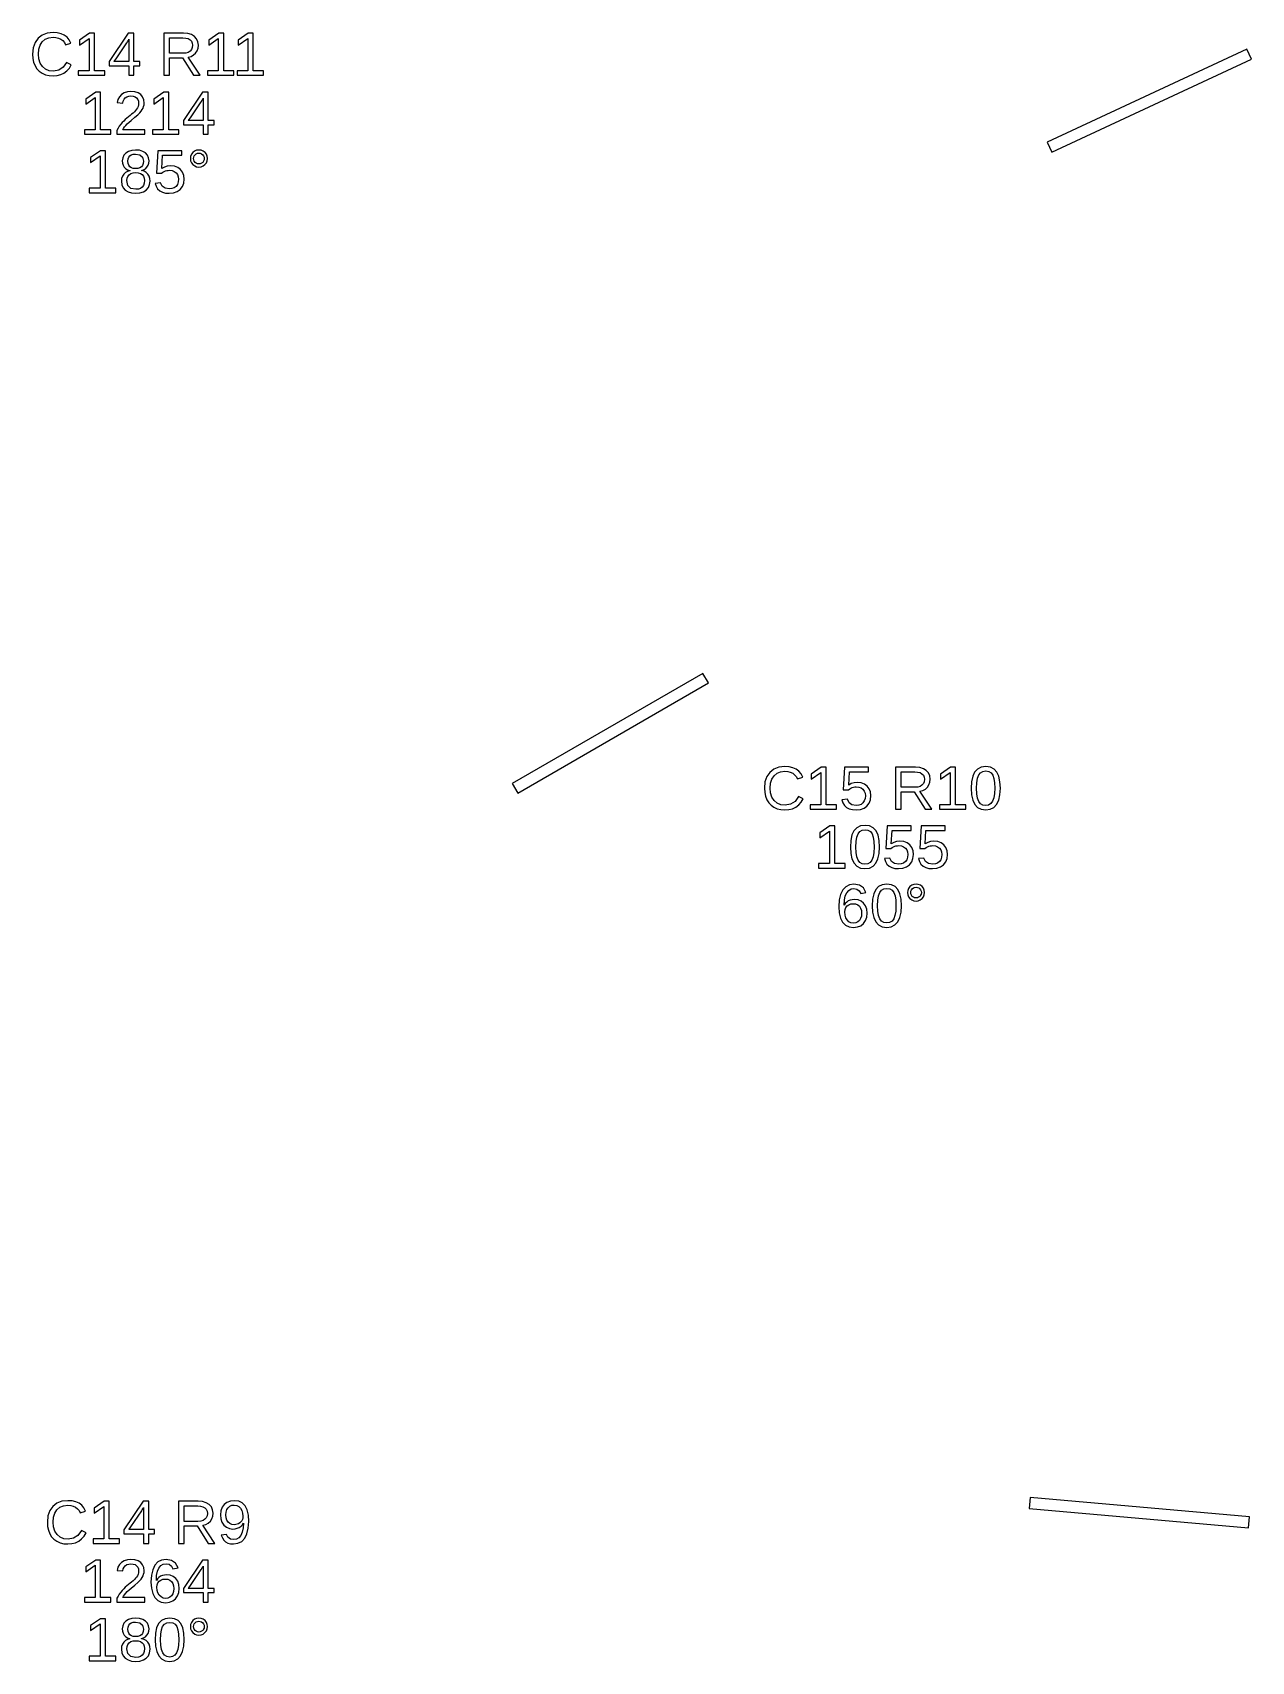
# Model space of a CAD drawing. Extents: x 195 to 2890, y 70 to 1529.
# Drawn here: x 1558.3 to 1724.3, y 881 to 1103 of the extents above; entities that cross this region are included whole.
import ezdxf

# ---------------------------------------------------------------- set-up
doc = ezdxf.new("R2010")
doc.units = 0
doc.layers.get('0').update_dxf_attribs({"linetype": 'CONTINUOUS'})

msp = doc.modelspace()

# ---------------------------------------------------------------- linework, layer by layer
for points in [[(1561.62, 1097.09), (1562.12, 1097.22), (1562.57, 1097.44), (1562.97, 1097.73), (1563.3, 1098.11), (1563.56, 1098.56), (1562.93, 1098.88), (1562.46, 1098.22), (1561.86, 1097.82), (1561.12, 1097.69), (1560.54, 1097.76), (1560.04, 1097.97), (1559.63, 1098.33), (1559.32, 1098.8), (1559.14, 1099.37), (1559.08, 1100.02), (1559.14, 1100.68), (1559.31, 1101.24), (1559.61, 1101.7), (1560.01, 1102.04), (1560.5, 1102.25), (1561.09, 1102.32), (1561.47, 1102.29), (1561.82, 1102.2), (1562.13, 1102.05), (1562.4, 1101.85), (1562.62, 1101.59), (1562.78, 1101.29), (1563.51, 1101.53), (1563.28, 1101.96), (1562.98, 1102.31), (1562.61, 1102.59), (1562.17, 1102.79), (1561.66, 1102.91), (1561.08, 1102.95), (1560.27, 1102.86), (1559.58, 1102.6), (1559.03, 1102.17), (1558.62, 1101.59), (1558.37, 1100.87), (1558.29, 1100.02), (1558.32, 1099.44), (1558.43, 1098.91), (1558.62, 1098.44), (1558.87, 1098.03), (1559.2, 1097.68), (1559.58, 1097.41), (1560.03, 1097.21), (1560.53, 1097.09), (1561.08, 1097.05)], [(1568.11, 1097.75), (1566.71, 1097.75), (1566.71, 1102.86), (1566.04, 1102.86), (1564.68, 1101.93), (1564.68, 1101.24), (1565.98, 1102.16), (1565.98, 1097.75), (1564.52, 1097.75), (1564.52, 1097.13), (1568.11, 1097.13)], [(1572.1, 1098.43), (1572.91, 1098.43), (1572.91, 1099.01), (1572.1, 1099.01), (1572.1, 1102.86), (1571.33, 1102.86), (1568.71, 1099), (1568.71, 1098.43), (1571.41, 1098.43), (1571.41, 1097.13), (1572.1, 1097.13)], [(1576.93, 1099.51), (1578.71, 1099.51), (1580.2, 1097.13), (1581.1, 1097.13), (1579.47, 1099.6), (1579.88, 1099.71), (1580.22, 1099.9), (1580.5, 1100.15), (1580.7, 1100.46), (1580.83, 1100.82), (1580.87, 1101.22), (1580.81, 1101.7), (1580.64, 1102.1), (1580.34, 1102.43), (1579.94, 1102.67), (1579.44, 1102.82), (1578.85, 1102.86), (1576.15, 1102.86), (1576.15, 1097.13), (1576.93, 1097.13)], [(1585.71, 1097.75), (1584.32, 1097.75), (1584.32, 1102.86), (1583.64, 1102.86), (1582.29, 1101.93), (1582.29, 1101.24), (1583.58, 1102.16), (1583.58, 1097.75), (1582.12, 1097.75), (1582.12, 1097.13), (1585.71, 1097.13)], [(1589.73, 1097.75), (1588.33, 1097.75), (1588.33, 1102.86), (1587.66, 1102.86), (1586.3, 1101.93), (1586.3, 1101.24), (1587.6, 1102.16), (1587.6, 1097.75), (1586.14, 1097.75), (1586.14, 1097.13), (1589.73, 1097.13)], [(1569.38, 1099.01), (1569.45, 1099.09), (1569.67, 1099.39), (1571.14, 1101.55), (1571.18, 1101.62), (1571.23, 1101.71), (1571.3, 1101.82), (1571.36, 1101.93), (1571.39, 1102), (1571.41, 1102.04), (1571.41, 1099.01)], [(1576.93, 1100.13), (1576.93, 1102.24), (1578.77, 1102.24), (1579.16, 1102.21), (1579.49, 1102.13), (1579.75, 1101.98), (1579.94, 1101.78), (1580.05, 1101.52), (1580.09, 1101.22), (1580.05, 1100.9), (1579.94, 1100.63), (1579.75, 1100.41), (1579.5, 1100.25), (1579.18, 1100.16), (1578.8, 1100.13)], [(1724.32, 1099.32), (1723.68, 1100.68), (1696.49, 1088), (1697.13, 1086.64)], [(1568.96, 1089.71), (1567.56, 1089.71), (1567.56, 1094.82), (1566.89, 1094.82), (1565.53, 1093.89), (1565.53, 1093.2), (1566.83, 1094.12), (1566.83, 1089.71), (1565.37, 1089.71), (1565.37, 1089.09), (1568.96, 1089.09)], [(1573.58, 1089.71), (1570.59, 1089.71), (1570.69, 1089.9), (1570.82, 1090.1), (1570.99, 1090.3), (1571.19, 1090.52), (1571.44, 1090.75), (1571.73, 1090.99), (1572.24, 1091.41), (1572.62, 1091.75), (1572.88, 1092.01), (1573.07, 1092.23), (1573.22, 1092.45), (1573.34, 1092.67), (1573.42, 1092.89), (1573.47, 1093.12), (1573.49, 1093.34), (1573.44, 1093.8), (1573.28, 1094.19), (1573.03, 1094.5), (1572.67, 1094.73), (1572.23, 1094.86), (1571.69, 1094.91), (1571.2, 1094.86), (1570.77, 1094.73), (1570.4, 1094.5), (1570.11, 1094.2), (1569.92, 1093.83), (1569.82, 1093.41), (1570.57, 1093.34), (1570.63, 1093.62), (1570.75, 1093.86), (1570.92, 1094.05), (1571.14, 1094.19), (1571.4, 1094.28), (1571.69, 1094.31), (1572, 1094.28), (1572.25, 1094.19), (1572.46, 1094.05), (1572.62, 1093.85), (1572.71, 1093.6), (1572.74, 1093.31), (1572.72, 1093.09), (1572.67, 1092.88), (1572.58, 1092.69), (1572.46, 1092.5), (1572.32, 1092.33), (1572.16, 1092.16), (1571.98, 1091.99), (1571.78, 1091.82), (1571.57, 1091.65), (1571.36, 1091.48), (1571.14, 1091.3), (1570.92, 1091.11), (1570.7, 1090.9), (1570.49, 1090.68), (1570.29, 1090.45), (1570.1, 1090.19), (1569.93, 1089.91), (1569.78, 1089.61), (1569.78, 1089.09), (1573.58, 1089.09)], [(1578.23, 1089.71), (1576.83, 1089.71), (1576.83, 1094.82), (1576.16, 1094.82), (1574.8, 1093.89), (1574.8, 1093.2), (1576.1, 1094.12), (1576.1, 1089.71), (1574.63, 1089.71), (1574.63, 1089.09), (1578.23, 1089.09)], [(1582.22, 1090.39), (1583.02, 1090.39), (1583.02, 1090.96), (1582.22, 1090.96), (1582.22, 1094.82), (1581.45, 1094.82), (1578.83, 1090.96), (1578.83, 1090.39), (1581.53, 1090.39), (1581.53, 1089.09), (1582.22, 1089.09)], [(1579.5, 1090.96), (1579.57, 1091.05), (1579.79, 1091.35), (1581.25, 1093.51), (1581.3, 1093.58), (1581.35, 1093.67), (1581.41, 1093.78), (1581.47, 1093.89), (1581.51, 1093.96), (1581.53, 1094), (1581.53, 1090.96)], [(1569.61, 1081.75), (1568.21, 1081.75), (1568.21, 1086.86), (1567.54, 1086.86), (1566.18, 1085.93), (1566.18, 1085.24), (1567.48, 1086.16), (1567.48, 1081.75), (1566.02, 1081.75), (1566.02, 1081.13), (1569.61, 1081.13)], [(1572.92, 1081.1), (1573.4, 1081.25), (1573.78, 1081.49), (1574.06, 1081.83), (1574.23, 1082.24), (1574.29, 1082.73), (1574.25, 1083.09), (1574.15, 1083.4), (1573.98, 1083.67), (1573.75, 1083.89), (1573.47, 1084.05), (1573.13, 1084.14), (1573.13, 1084.15), (1573.42, 1084.25), (1573.67, 1084.4), (1573.87, 1084.61), (1574.03, 1084.87), (1574.12, 1085.16), (1574.15, 1085.47), (1574.09, 1085.89), (1573.93, 1086.25), (1573.66, 1086.55), (1573.29, 1086.77), (1572.84, 1086.91), (1572.32, 1086.95), (1571.81, 1086.9), (1571.37, 1086.77), (1571, 1086.54), (1570.73, 1086.24), (1570.57, 1085.89), (1570.51, 1085.48), (1570.54, 1085.17), (1570.63, 1084.88), (1570.78, 1084.62), (1570.99, 1084.41), (1571.23, 1084.25), (1571.52, 1084.15), (1571.52, 1084.13), (1571.21, 1084.04), (1570.93, 1083.89), (1570.7, 1083.67), (1570.52, 1083.39), (1570.41, 1083.08), (1570.38, 1082.72), (1570.44, 1082.23), (1570.61, 1081.82), (1570.9, 1081.49), (1571.29, 1081.24), (1571.77, 1081.1), (1572.34, 1081.05)], [(1572.01, 1084.45), (1571.75, 1084.54), (1571.54, 1084.68), (1571.39, 1084.88), (1571.29, 1085.13), (1571.26, 1085.43), (1571.29, 1085.73), (1571.38, 1085.97), (1571.53, 1086.16), (1571.74, 1086.3), (1572, 1086.38), (1572.32, 1086.4), (1572.91, 1086.3), (1573.27, 1085.97), (1573.39, 1085.43), (1573.36, 1085.11), (1573.27, 1084.85), (1573.11, 1084.66), (1572.91, 1084.53), (1572.64, 1084.45), (1572.33, 1084.42)], [(1577.49, 1081.11), (1577.99, 1081.28), (1578.4, 1081.57), (1578.7, 1081.96), (1578.88, 1082.44), (1578.94, 1083), (1578.88, 1083.5), (1578.71, 1083.93), (1578.43, 1084.29), (1578.06, 1084.57), (1577.61, 1084.73), (1577.08, 1084.79), (1576.64, 1084.75), (1576.24, 1084.63), (1575.9, 1084.42), (1576.01, 1086.24), (1578.6, 1086.24), (1578.6, 1086.86), (1575.34, 1086.86), (1575.15, 1083.78), (1575.87, 1083.78), (1576.04, 1083.92), (1576.21, 1084.02), (1576.38, 1084.1), (1576.56, 1084.15), (1576.74, 1084.18), (1576.93, 1084.19), (1577.29, 1084.15), (1577.59, 1084.04), (1577.84, 1083.86), (1578.03, 1083.61), (1578.14, 1083.32), (1578.17, 1082.98), (1578.14, 1082.6), (1578.03, 1082.27), (1577.84, 1082), (1577.59, 1081.81), (1577.28, 1081.69), (1576.92, 1081.65), (1576.36, 1081.74), (1575.96, 1082.03), (1575.73, 1082.5), (1574.98, 1082.41), (1575.11, 1082.01), (1575.32, 1081.67), (1575.61, 1081.4), (1575.97, 1081.21), (1576.4, 1081.09), (1576.9, 1081.05)], [(1581.25, 1084.67), (1581.53, 1084.78), (1581.77, 1084.97), (1581.96, 1085.21), (1582.08, 1085.48), (1582.12, 1085.79), (1582.08, 1086.1), (1581.97, 1086.37), (1581.78, 1086.61), (1581.53, 1086.8), (1581.26, 1086.91), (1580.95, 1086.95), (1580.64, 1086.91), (1580.36, 1086.8), (1580.12, 1086.61), (1579.93, 1086.37), (1579.82, 1086.09), (1579.78, 1085.79), (1579.82, 1085.49), (1579.93, 1085.22), (1580.13, 1084.97), (1580.37, 1084.78), (1580.64, 1084.67), (1580.95, 1084.63)], [(1580.76, 1085.08), (1580.59, 1085.15), (1580.44, 1085.27), (1580.32, 1085.43), (1580.25, 1085.6), (1580.23, 1085.79), (1580.25, 1085.98), (1580.32, 1086.15), (1580.44, 1086.31), (1580.59, 1086.43), (1580.76, 1086.5), (1580.95, 1086.52), (1581.14, 1086.5), (1581.31, 1086.43), (1581.46, 1086.31), (1581.58, 1086.16), (1581.65, 1085.99), (1581.67, 1085.79), (1581.65, 1085.6), (1581.58, 1085.42), (1581.46, 1085.27), (1581.31, 1085.15), (1581.14, 1085.08), (1580.95, 1085.06)], [(1571.67, 1081.73), (1571.27, 1082.13), (1571.14, 1082.78), (1571.17, 1083.1), (1571.27, 1083.36), (1571.45, 1083.58), (1571.68, 1083.74), (1571.97, 1083.84), (1572.32, 1083.87), (1572.67, 1083.84), (1572.97, 1083.75), (1573.21, 1083.6), (1573.39, 1083.39), (1573.49, 1083.13), (1573.53, 1082.8), (1573.5, 1082.42), (1573.4, 1082.12), (1573.23, 1081.89), (1573.01, 1081.73), (1572.71, 1081.63), (1572.34, 1081.6)], [(1650.36, 1014.35), (1649.61, 1015.65), (1623.62, 1000.65), (1624.38, 999.35)], [(1661.31, 997.093), (1661.81, 997.222), (1662.26, 997.437), (1662.66, 997.734), (1662.99, 998.109), (1663.26, 998.564), (1662.62, 998.881), (1662.15, 998.219), (1661.55, 997.821), (1660.81, 997.689), (1660.23, 997.76), (1659.73, 997.974), (1659.32, 998.33), (1659.01, 998.803), (1658.83, 999.368), (1658.77, 1000.02), (1658.83, 1000.68), (1659, 1001.24), (1659.3, 1001.7), (1659.7, 1002.04), (1660.19, 1002.25), (1660.78, 1002.32), (1661.16, 1002.29), (1661.51, 1002.2), (1661.83, 1002.05), (1662.09, 1001.85), (1662.31, 1001.59), (1662.47, 1001.29), (1663.2, 1001.53), (1662.97, 1001.96), (1662.67, 1002.31), (1662.3, 1002.59), (1661.86, 1002.79), (1661.35, 1002.91), (1660.77, 1002.95), (1659.96, 1002.86), (1659.28, 1002.6), (1658.72, 1002.17), (1658.31, 1001.59), (1658.06, 1000.87), (1657.98, 1000.02), (1658.02, 999.441), (1658.13, 998.913), (1658.31, 998.44), (1658.56, 998.028), (1658.89, 997.685), (1659.27, 997.41), (1659.72, 997.21), (1660.22, 997.09), (1660.77, 997.05)], [(1667.8, 997.754), (1666.41, 997.754), (1666.41, 1002.86), (1665.73, 1002.86), (1664.37, 1001.93), (1664.37, 1001.24), (1665.67, 1002.16), (1665.67, 997.754), (1664.21, 997.754), (1664.21, 997.132), (1667.8, 997.132)], [(1671.05, 997.108), (1671.55, 997.282), (1671.95, 997.571), (1672.25, 997.961), (1672.43, 998.437), (1672.49, 998.999), (1672.44, 999.497), (1672.27, 999.929), (1671.99, 1000.29), (1671.62, 1000.57), (1671.17, 1000.73), (1670.64, 1000.79), (1670.19, 1000.75), (1669.8, 1000.63), (1669.46, 1000.42), (1669.57, 1002.24), (1672.16, 1002.24), (1672.16, 1002.86), (1668.9, 1002.86), (1668.71, 999.78), (1669.42, 999.78), (1669.6, 999.915), (1669.77, 1000.02), (1669.94, 1000.1), (1670.11, 1000.15), (1670.3, 1000.18), (1670.49, 1000.19), (1670.84, 1000.15), (1671.15, 1000.04), (1671.4, 999.858), (1671.58, 999.612), (1671.69, 999.321), (1671.73, 998.983), (1671.69, 998.597), (1671.58, 998.271), (1671.4, 998.004), (1671.15, 997.806), (1670.84, 997.688), (1670.47, 997.648), (1669.91, 997.743), (1669.52, 998.026), (1669.28, 998.499), (1668.54, 998.413), (1668.67, 998.006), (1668.88, 997.668), (1669.16, 997.4), (1669.53, 997.206), (1669.96, 997.089), (1670.46, 997.05)], [(1676.62, 999.512), (1678.4, 999.512), (1679.89, 997.132), (1680.79, 997.132), (1679.16, 999.601), (1679.57, 999.713), (1679.91, 999.896), (1680.19, 1000.15), (1680.4, 1000.46), (1680.52, 1000.82), (1680.56, 1001.22), (1680.5, 1001.7), (1680.33, 1002.1), (1680.03, 1002.43), (1679.63, 1002.67), (1679.14, 1002.82), (1678.54, 1002.86), (1675.84, 1002.86), (1675.84, 997.132), (1676.62, 997.132)], [(1676.62, 1000.13), (1676.62, 1002.24), (1678.46, 1002.24), (1678.85, 1002.21), (1679.18, 1002.13), (1679.44, 1001.98), (1679.63, 1001.78), (1679.74, 1001.52), (1679.78, 1001.22), (1679.74, 1000.9), (1679.63, 1000.63), (1679.44, 1000.41), (1679.19, 1000.25), (1678.87, 1000.16), (1678.49, 1000.13)], [(1685.4, 997.754), (1684.01, 997.754), (1684.01, 1002.86), (1683.33, 1002.86), (1681.98, 1001.93), (1681.98, 1001.24), (1683.27, 1002.16), (1683.27, 997.754), (1681.81, 997.754), (1681.81, 997.132), (1685.4, 997.132)], [(1688.72, 997.134), (1689.22, 997.387), (1689.61, 997.807), (1689.89, 998.387), (1690.06, 999.118), (1690.12, 1000), (1690.07, 1000.89), (1689.9, 1001.63), (1689.64, 1002.21), (1689.26, 1002.62), (1688.76, 1002.87), (1688.14, 1002.95), (1687.51, 1002.87), (1687, 1002.62), (1686.62, 1002.21), (1686.35, 1001.64), (1686.19, 1000.9), (1686.14, 1000), (1686.19, 999.114), (1686.36, 998.382), (1686.63, 997.803), (1687.02, 997.385), (1687.51, 997.134), (1688.12, 997.05)], [(1687.73, 997.711), (1687.41, 997.9), (1687.18, 998.214), (1687.01, 998.664), (1686.91, 999.259), (1686.88, 1000), (1686.91, 1000.76), (1687.01, 1001.36), (1687.17, 1001.81), (1687.41, 1002.11), (1687.73, 1002.29), (1688.14, 1002.36), (1688.54, 1002.29), (1688.86, 1002.11), (1689.09, 1001.8), (1689.25, 1001.35), (1689.34, 1000.75), (1689.37, 1000), (1689.34, 999.271), (1689.24, 998.68), (1689.07, 998.226), (1688.83, 997.905), (1688.52, 997.712), (1688.13, 997.648)], [(1668.96, 989.754), (1667.56, 989.754), (1667.56, 994.864), (1666.89, 994.864), (1665.53, 993.933), (1665.53, 993.241), (1666.83, 994.165), (1666.83, 989.754), (1665.37, 989.754), (1665.37, 989.132), (1668.96, 989.132)], [(1672.28, 989.134), (1672.78, 989.387), (1673.17, 989.807), (1673.45, 990.387), (1673.62, 991.118), (1673.67, 992), (1673.62, 992.894), (1673.46, 993.629), (1673.19, 994.205), (1672.81, 994.619), (1672.31, 994.867), (1671.7, 994.95), (1671.06, 994.868), (1670.56, 994.623), (1670.17, 994.213), (1669.91, 993.64), (1669.74, 992.902), (1669.69, 992), (1669.75, 991.114), (1669.91, 990.382), (1670.19, 989.803), (1670.57, 989.385), (1671.07, 989.134), (1671.67, 989.05)], [(1671.29, 989.711), (1670.97, 989.9), (1670.73, 990.214), (1670.56, 990.664), (1670.46, 991.259), (1670.43, 992), (1670.46, 992.759), (1670.56, 993.362), (1670.73, 993.806), (1670.97, 994.112), (1671.29, 994.295), (1671.7, 994.356), (1672.09, 994.294), (1672.41, 994.108), (1672.64, 993.798), (1672.8, 993.351), (1672.9, 992.751), (1672.93, 992), (1672.9, 991.271), (1672.8, 990.68), (1672.63, 990.226), (1672.39, 989.905), (1672.07, 989.712), (1671.68, 989.648)], [(1676.84, 989.108), (1677.34, 989.282), (1677.75, 989.571), (1678.04, 989.961), (1678.22, 990.437), (1678.28, 990.999), (1678.23, 991.497), (1678.06, 991.929), (1677.78, 992.293), (1677.41, 992.569), (1676.96, 992.734), (1676.43, 992.789), (1675.99, 992.749), (1675.59, 992.627), (1675.25, 992.423), (1675.36, 994.242), (1677.95, 994.242), (1677.95, 994.864), (1674.69, 994.864), (1674.5, 991.78), (1675.22, 991.78), (1675.39, 991.915), (1675.56, 992.021), (1675.73, 992.098), (1675.9, 992.15), (1676.09, 992.181), (1676.28, 992.191), (1676.64, 992.154), (1676.94, 992.043), (1677.19, 991.858), (1677.37, 991.612), (1677.49, 991.321), (1677.52, 990.983), (1677.49, 990.597), (1677.38, 990.271), (1677.19, 990.004), (1676.94, 989.806), (1676.63, 989.688), (1676.27, 989.648), (1675.71, 989.743), (1675.31, 990.026), (1675.07, 990.499), (1674.33, 990.413), (1674.46, 990.006), (1674.67, 989.668), (1674.96, 989.4), (1675.32, 989.206), (1675.75, 989.089), (1676.25, 989.05)], [(1681.48, 989.108), (1681.97, 989.282), (1682.38, 989.571), (1682.68, 989.961), (1682.86, 990.437), (1682.92, 990.999), (1682.86, 991.497), (1682.7, 991.929), (1682.42, 992.293), (1682.04, 992.569), (1681.59, 992.734), (1681.07, 992.789), (1680.62, 992.749), (1680.23, 992.627), (1679.88, 992.423), (1679.99, 994.242), (1682.59, 994.242), (1682.59, 994.864), (1679.33, 994.864), (1679.14, 991.78), (1679.85, 991.78), (1680.02, 991.915), (1680.19, 992.021), (1680.36, 992.098), (1680.54, 992.15), (1680.72, 992.181), (1680.92, 992.191), (1681.27, 992.154), (1681.57, 992.043), (1681.82, 991.858), (1682.01, 991.612), (1682.12, 991.321), (1682.16, 990.983), (1682.12, 990.597), (1682.01, 990.271), (1681.82, 990.004), (1681.57, 989.806), (1681.27, 989.688), (1680.9, 989.648), (1680.34, 989.743), (1679.94, 990.026), (1679.71, 990.499), (1678.97, 990.413), (1679.1, 990.006), (1679.3, 989.668), (1679.59, 989.4), (1679.95, 989.206), (1680.38, 989.089), (1680.88, 989.05)], [(1670.65, 981.108), (1671.11, 981.283), (1671.47, 981.575), (1671.75, 981.967), (1671.91, 982.445), (1671.97, 983.007), (1671.92, 983.528), (1671.76, 983.973), (1671.5, 984.342), (1671.15, 984.618), (1670.73, 984.783), (1670.24, 984.838), (1669.94, 984.817), (1669.67, 984.752), (1669.41, 984.645), (1669.19, 984.496), (1669, 984.309), (1668.85, 984.081), (1668.89, 984.761), (1669, 985.325), (1669.19, 985.772), (1669.46, 986.096), (1669.78, 986.291), (1670.16, 986.356), (1670.59, 986.278), (1670.91, 986.045), (1671.11, 985.656), (1671.81, 985.782), (1671.48, 986.431), (1670.93, 986.82), (1670.17, 986.95), (1669.57, 986.861), (1669.06, 986.595), (1668.66, 986.152), (1668.36, 985.544), (1668.18, 984.782), (1668.12, 983.866), (1668.18, 983.022), (1668.35, 982.323), (1668.63, 981.77), (1669.03, 981.37), (1669.52, 981.13), (1670.12, 981.05)], [(1675.25, 981.134), (1675.74, 981.387), (1676.14, 981.807), (1676.42, 982.387), (1676.59, 983.118), (1676.64, 984), (1676.59, 984.894), (1676.43, 985.629), (1676.16, 986.205), (1675.78, 986.619), (1675.28, 986.867), (1674.67, 986.95), (1674.03, 986.868), (1673.53, 986.623), (1673.14, 986.213), (1672.87, 985.64), (1672.71, 984.902), (1672.66, 984), (1672.71, 983.114), (1672.88, 982.382), (1673.16, 981.803), (1673.54, 981.385), (1674.04, 981.134), (1674.64, 981.05)], [(1674.25, 981.711), (1673.94, 981.9), (1673.7, 982.214), (1673.53, 982.664), (1673.43, 983.259), (1673.4, 984), (1673.43, 984.759), (1673.53, 985.362), (1673.69, 985.806), (1673.93, 986.112), (1674.26, 986.295), (1674.67, 986.356), (1675.06, 986.294), (1675.38, 986.108), (1675.61, 985.798), (1675.77, 985.351), (1675.87, 984.751), (1675.9, 984), (1675.86, 983.271), (1675.76, 982.68), (1675.6, 982.226), (1675.36, 981.905), (1675.04, 981.712), (1674.65, 981.648)], [(1678.94, 984.668), (1679.21, 984.781), (1679.46, 984.968), (1679.65, 985.21), (1679.76, 985.484), (1679.8, 985.79), (1679.76, 986.097), (1679.65, 986.371), (1679.46, 986.612), (1679.22, 986.8), (1678.94, 986.912), (1678.63, 986.95), (1678.32, 986.912), (1678.05, 986.798), (1677.8, 986.608), (1677.62, 986.365), (1677.5, 986.093), (1677.46, 985.79), (1677.5, 985.488), (1677.62, 985.215), (1677.81, 984.972), (1678.05, 984.783), (1678.33, 984.669), (1678.63, 984.631)], [(1678.44, 985.082), (1678.27, 985.154), (1678.12, 985.274), (1678, 985.427), (1677.93, 985.599), (1677.91, 985.79), (1677.93, 985.981), (1678, 986.154), (1678.12, 986.307), (1678.27, 986.427), (1678.44, 986.499), (1678.63, 986.523), (1678.83, 986.499), (1679, 986.429), (1679.15, 986.311), (1679.26, 986.159), (1679.33, 985.986), (1679.36, 985.79), (1679.33, 985.597), (1679.26, 985.424), (1679.15, 985.271), (1678.99, 985.153), (1678.82, 985.082), (1678.63, 985.058)], [(1669.77, 981.687), (1669.49, 981.828), (1669.25, 982.063), (1669.07, 982.372), (1668.96, 982.734), (1668.92, 983.15), (1668.96, 983.474), (1669.06, 983.749), (1669.24, 983.974), (1669.47, 984.14), (1669.75, 984.239), (1670.07, 984.273), (1670.4, 984.235), (1670.69, 984.122), (1670.92, 983.935), (1671.09, 983.678), (1671.19, 983.358), (1671.22, 982.975), (1671.19, 982.589), (1671.09, 982.263), (1670.92, 981.996), (1670.7, 981.798), (1670.42, 981.68), (1670.09, 981.64)], [(1724.07, 900.747), (1694.18, 903.362), (1694.05, 901.868), (1723.93, 899.253)], [(1563.63, 897.093), (1564.13, 897.222), (1564.58, 897.437), (1564.97, 897.734), (1565.3, 898.109), (1565.57, 898.564), (1564.94, 898.881), (1564.47, 898.219), (1563.86, 897.821), (1563.13, 897.689), (1562.54, 897.76), (1562.05, 897.974), (1561.64, 898.33), (1561.33, 898.803), (1561.15, 899.368), (1561.08, 900.024), (1561.14, 900.685), (1561.32, 901.244), (1561.61, 901.703), (1562.01, 902.043), (1562.51, 902.247), (1563.09, 902.315), (1563.48, 902.286), (1563.83, 902.198), (1564.14, 902.051), (1564.41, 901.848), (1564.62, 901.593), (1564.78, 901.286), (1565.52, 901.53), (1565.29, 901.961), (1564.99, 902.315), (1564.62, 902.592), (1564.17, 902.791), (1563.66, 902.91), (1563.09, 902.95), (1562.28, 902.863), (1561.59, 902.604), (1561.04, 902.173), (1560.62, 901.589), (1560.38, 900.873), (1560.3, 900.024), (1560.33, 899.441), (1560.44, 898.913), (1560.63, 898.44), (1560.88, 898.028), (1561.2, 897.685), (1561.59, 897.41), (1562.04, 897.21), (1562.54, 897.09), (1563.09, 897.05)], [(1570.12, 897.754), (1568.72, 897.754), (1568.72, 902.864), (1568.05, 902.864), (1566.69, 901.933), (1566.69, 901.241), (1567.99, 902.165), (1567.99, 897.754), (1566.53, 897.754), (1566.53, 897.132), (1570.12, 897.132)], [(1574.11, 898.429), (1574.92, 898.429), (1574.92, 899.007), (1574.11, 899.007), (1574.11, 902.864), (1573.34, 902.864), (1570.72, 898.999), (1570.72, 898.429), (1573.42, 898.429), (1573.42, 897.132), (1574.11, 897.132)], [(1571.39, 899.007), (1571.46, 899.089), (1571.68, 899.39), (1573.15, 901.554), (1573.19, 901.618), (1573.24, 901.708), (1573.3, 901.823), (1573.36, 901.932), (1573.4, 902.004), (1573.42, 902.038), (1573.42, 899.007)], [(1578.94, 899.512), (1580.72, 899.512), (1582.21, 897.132), (1583.11, 897.132), (1581.48, 899.601), (1581.88, 899.713), (1582.23, 899.896), (1582.51, 900.151), (1582.71, 900.463), (1582.84, 900.821), (1582.88, 901.225), (1582.82, 901.702), (1582.64, 902.104), (1582.35, 902.431), (1581.95, 902.672), (1581.45, 902.816), (1580.86, 902.864), (1578.16, 902.864), (1578.16, 897.132), (1578.94, 897.132)], [(1578.94, 900.126), (1578.94, 902.242), (1580.78, 902.242), (1581.17, 902.213), (1581.5, 902.125), (1581.76, 901.979), (1581.95, 901.778), (1582.06, 901.524), (1582.1, 901.217), (1582.06, 900.898), (1581.95, 900.63), (1581.76, 900.413), (1581.51, 900.254), (1581.19, 900.158), (1580.81, 900.126)], [(1586.27, 897.138), (1586.78, 897.403), (1587.19, 897.844), (1587.49, 898.448), (1587.67, 899.205), (1587.73, 900.114), (1587.68, 900.981), (1587.51, 901.691), (1587.24, 902.242), (1586.86, 902.635), (1586.38, 902.871), (1585.79, 902.95), (1585.24, 902.893), (1584.77, 902.721), (1584.39, 902.435), (1584.11, 902.049), (1583.94, 901.578), (1583.88, 901.021), (1583.94, 900.476), (1584.09, 900.009), (1584.35, 899.617), (1584.69, 899.324), (1585.1, 899.147), (1585.58, 899.089), (1585.89, 899.113), (1586.18, 899.187), (1586.45, 899.31), (1586.69, 899.474), (1586.87, 899.67), (1587.01, 899.898), (1586.96, 899.23), (1586.84, 898.672), (1586.65, 898.226), (1586.38, 897.901), (1586.06, 897.705), (1585.67, 897.64), (1585.23, 897.72), (1584.91, 897.958), (1584.7, 898.356), (1584, 898.246), (1584.14, 897.865), (1584.34, 897.56), (1584.58, 897.333), (1584.88, 897.176), (1585.24, 897.082), (1585.66, 897.05)], [(1585.44, 899.707), (1585.16, 899.828), (1584.93, 900.03), (1584.76, 900.302), (1584.66, 900.633), (1584.63, 901.021), (1584.66, 901.403), (1584.76, 901.727), (1584.93, 901.996), (1585.16, 902.196), (1585.44, 902.316), (1585.77, 902.356), (1586.1, 902.309), (1586.38, 902.169), (1586.62, 901.935), (1586.79, 901.624), (1586.9, 901.253), (1586.94, 900.822), (1586.92, 900.605), (1586.87, 900.404), (1586.78, 900.22), (1586.66, 900.057), (1586.52, 899.92), (1586.35, 899.811), (1586.16, 899.731), (1585.97, 899.682), (1585.76, 899.666)], [(1568.96, 889.754), (1567.56, 889.754), (1567.56, 894.864), (1566.89, 894.864), (1565.53, 893.933), (1565.53, 893.241), (1566.83, 894.165), (1566.83, 889.754), (1565.37, 889.754), (1565.37, 889.132), (1568.96, 889.132)], [(1573.58, 889.754), (1570.59, 889.754), (1570.69, 889.946), (1570.82, 890.144), (1570.99, 890.346), (1571.19, 890.559), (1571.44, 890.789), (1571.73, 891.036), (1572.24, 891.457), (1572.62, 891.797), (1572.88, 892.057), (1573.07, 892.277), (1573.22, 892.496), (1573.34, 892.716), (1573.42, 892.936), (1573.47, 893.157), (1573.49, 893.379), (1573.44, 893.843), (1573.28, 894.23), (1573.03, 894.541), (1572.67, 894.768), (1572.23, 894.904), (1571.69, 894.95), (1571.2, 894.905), (1570.77, 894.769), (1570.4, 894.543), (1570.11, 894.24), (1569.92, 893.876), (1569.82, 893.448), (1570.57, 893.379), (1570.63, 893.663), (1570.75, 893.901), (1570.92, 894.093), (1571.14, 894.235), (1571.4, 894.319), (1571.69, 894.348), (1572, 894.319), (1572.25, 894.232), (1572.46, 894.087), (1572.62, 893.89), (1572.71, 893.646), (1572.74, 893.355), (1572.72, 893.13), (1572.67, 892.921), (1572.58, 892.728), (1572.46, 892.547), (1572.32, 892.37), (1572.16, 892.199), (1571.98, 892.031), (1571.78, 891.863), (1571.57, 891.695), (1571.36, 891.522), (1571.14, 891.34), (1570.92, 891.148), (1570.7, 890.943), (1570.49, 890.724), (1570.29, 890.488), (1570.1, 890.233), (1569.93, 889.953), (1569.78, 889.648), (1569.78, 889.132), (1573.58, 889.132)], [(1576.95, 889.108), (1577.41, 889.283), (1577.78, 889.575), (1578.05, 889.967), (1578.21, 890.445), (1578.27, 891.007), (1578.22, 891.528), (1578.06, 891.973), (1577.8, 892.342), (1577.46, 892.618), (1577.04, 892.783), (1576.54, 892.838), (1576.24, 892.817), (1575.97, 892.752), (1575.71, 892.645), (1575.49, 892.496), (1575.3, 892.309), (1575.15, 892.081), (1575.19, 892.761), (1575.3, 893.325), (1575.5, 893.772), (1575.76, 894.096), (1576.08, 894.291), (1576.47, 894.356), (1576.89, 894.278), (1577.21, 894.045), (1577.41, 893.656), (1578.11, 893.782), (1577.78, 894.431), (1577.23, 894.82), (1576.47, 894.95), (1575.87, 894.861), (1575.36, 894.595), (1574.96, 894.152), (1574.66, 893.544), (1574.48, 892.782), (1574.42, 891.866), (1574.48, 891.022), (1574.65, 890.323), (1574.94, 889.77), (1575.33, 889.37), (1575.82, 889.13), (1576.42, 889.05)], [(1582.22, 890.429), (1583.02, 890.429), (1583.02, 891.007), (1582.22, 891.007), (1582.22, 894.864), (1581.45, 894.864), (1578.83, 890.999), (1578.83, 890.429), (1581.53, 890.429), (1581.53, 889.132), (1582.22, 889.132)], [(1576.07, 889.687), (1575.79, 889.828), (1575.55, 890.063), (1575.37, 890.372), (1575.26, 890.734), (1575.22, 891.15), (1575.26, 891.474), (1575.36, 891.749), (1575.54, 891.974), (1575.77, 892.14), (1576.05, 892.239), (1576.37, 892.273), (1576.7, 892.235), (1576.99, 892.122), (1577.22, 891.935), (1577.39, 891.678), (1577.49, 891.358), (1577.52, 890.975), (1577.49, 890.589), (1577.39, 890.263), (1577.22, 889.996), (1577, 889.798), (1576.72, 889.68), (1576.39, 889.64)], [(1579.5, 891.007), (1579.57, 891.089), (1579.79, 891.39), (1581.25, 893.554), (1581.3, 893.618), (1581.35, 893.708), (1581.41, 893.823), (1581.47, 893.932), (1581.51, 894.004), (1581.53, 894.038), (1581.53, 891.007)], [(1569.61, 881.754), (1568.21, 881.754), (1568.21, 886.864), (1567.54, 886.864), (1566.18, 885.933), (1566.18, 885.241), (1567.48, 886.165), (1567.48, 881.754), (1566.02, 881.754), (1566.02, 881.132), (1569.61, 881.132)], [(1572.92, 881.099), (1573.4, 881.247), (1573.78, 881.494), (1574.06, 881.828), (1574.23, 882.24), (1574.29, 882.731), (1574.25, 883.087), (1574.15, 883.401), (1573.98, 883.672), (1573.75, 883.891), (1573.47, 884.047), (1573.13, 884.138), (1573.13, 884.155), (1573.42, 884.247), (1573.67, 884.401), (1573.87, 884.614), (1574.03, 884.873), (1574.12, 885.159), (1574.15, 885.473), (1574.09, 885.895), (1573.93, 886.254), (1573.66, 886.551), (1573.29, 886.773), (1572.84, 886.906), (1572.32, 886.95), (1571.81, 886.905), (1571.37, 886.769), (1571, 886.543), (1570.73, 886.244), (1570.57, 885.89), (1570.51, 885.481), (1570.54, 885.167), (1570.63, 884.881), (1570.78, 884.622), (1570.99, 884.407), (1571.23, 884.248), (1571.52, 884.146), (1571.52, 884.13), (1571.21, 884.043), (1570.93, 883.888), (1570.7, 883.666), (1570.52, 883.391), (1570.41, 883.077), (1570.38, 882.722), (1570.44, 882.229), (1570.61, 881.816), (1570.9, 881.486), (1571.29, 881.244), (1571.77, 881.099), (1572.34, 881.05)], [(1572.01, 884.452), (1571.75, 884.538), (1571.54, 884.681), (1571.39, 884.88), (1571.29, 885.13), (1571.26, 885.432), (1571.29, 885.728), (1571.38, 885.971), (1571.53, 886.16), (1571.74, 886.296), (1572, 886.377), (1572.32, 886.405), (1572.91, 886.297), (1573.27, 885.972), (1573.39, 885.432), (1573.36, 885.11), (1573.27, 884.853), (1573.11, 884.661), (1572.91, 884.529), (1572.64, 884.45), (1572.33, 884.423)], [(1577.56, 881.134), (1578.06, 881.387), (1578.45, 881.807), (1578.73, 882.387), (1578.9, 883.118), (1578.96, 884), (1578.91, 884.894), (1578.75, 885.629), (1578.48, 886.205), (1578.1, 886.619), (1577.6, 886.867), (1576.98, 886.95), (1576.35, 886.868), (1575.84, 886.623), (1575.46, 886.213), (1575.19, 885.64), (1575.03, 884.902), (1574.98, 884), (1575.03, 883.114), (1575.2, 882.382), (1575.47, 881.803), (1575.86, 881.385), (1576.35, 881.134), (1576.96, 881.05)], [(1576.57, 881.711), (1576.25, 881.9), (1576.02, 882.214), (1575.85, 882.664), (1575.75, 883.259), (1575.72, 884), (1575.75, 884.759), (1575.85, 885.362), (1576.01, 885.806), (1576.25, 886.112), (1576.57, 886.295), (1576.98, 886.356), (1577.38, 886.294), (1577.7, 886.108), (1577.93, 885.798), (1578.09, 885.351), (1578.18, 884.751), (1578.22, 884), (1578.18, 883.271), (1578.08, 882.68), (1577.91, 882.226), (1577.68, 881.905), (1577.36, 881.712), (1576.97, 881.648)], [(1581.25, 884.668), (1581.53, 884.781), (1581.77, 884.968), (1581.96, 885.21), (1582.08, 885.484), (1582.12, 885.79), (1582.08, 886.097), (1581.97, 886.371), (1581.78, 886.612), (1581.53, 886.8), (1581.26, 886.912), (1580.95, 886.95), (1580.64, 886.912), (1580.36, 886.798), (1580.12, 886.608), (1579.93, 886.365), (1579.82, 886.093), (1579.78, 885.79), (1579.82, 885.488), (1579.93, 885.215), (1580.13, 884.972), (1580.37, 884.783), (1580.64, 884.669), (1580.95, 884.631)], [(1580.76, 885.082), (1580.59, 885.154), (1580.44, 885.274), (1580.32, 885.427), (1580.25, 885.599), (1580.23, 885.79), (1580.25, 885.981), (1580.32, 886.154), (1580.44, 886.307), (1580.59, 886.427), (1580.76, 886.499), (1580.95, 886.523), (1581.14, 886.499), (1581.31, 886.429), (1581.46, 886.311), (1581.58, 886.159), (1581.65, 885.986), (1581.67, 885.79), (1581.65, 885.597), (1581.58, 885.424), (1581.46, 885.271), (1581.31, 885.153), (1581.14, 885.082), (1580.95, 885.058)], [(1571.67, 881.731), (1571.27, 882.126), (1571.14, 882.783), (1571.17, 883.098), (1571.27, 883.365), (1571.45, 883.583), (1571.68, 883.745), (1571.97, 883.842), (1572.32, 883.874), (1572.67, 883.844), (1572.97, 883.754), (1573.21, 883.603), (1573.39, 883.394), (1573.49, 883.126), (1573.53, 882.8), (1573.5, 882.42), (1573.4, 882.115), (1573.23, 881.886), (1573.01, 881.727), (1572.71, 881.631), (1572.34, 881.599)]]:
    msp.add_lwpolyline(points, close=True)

doc.saveas('drawing.dxf')
